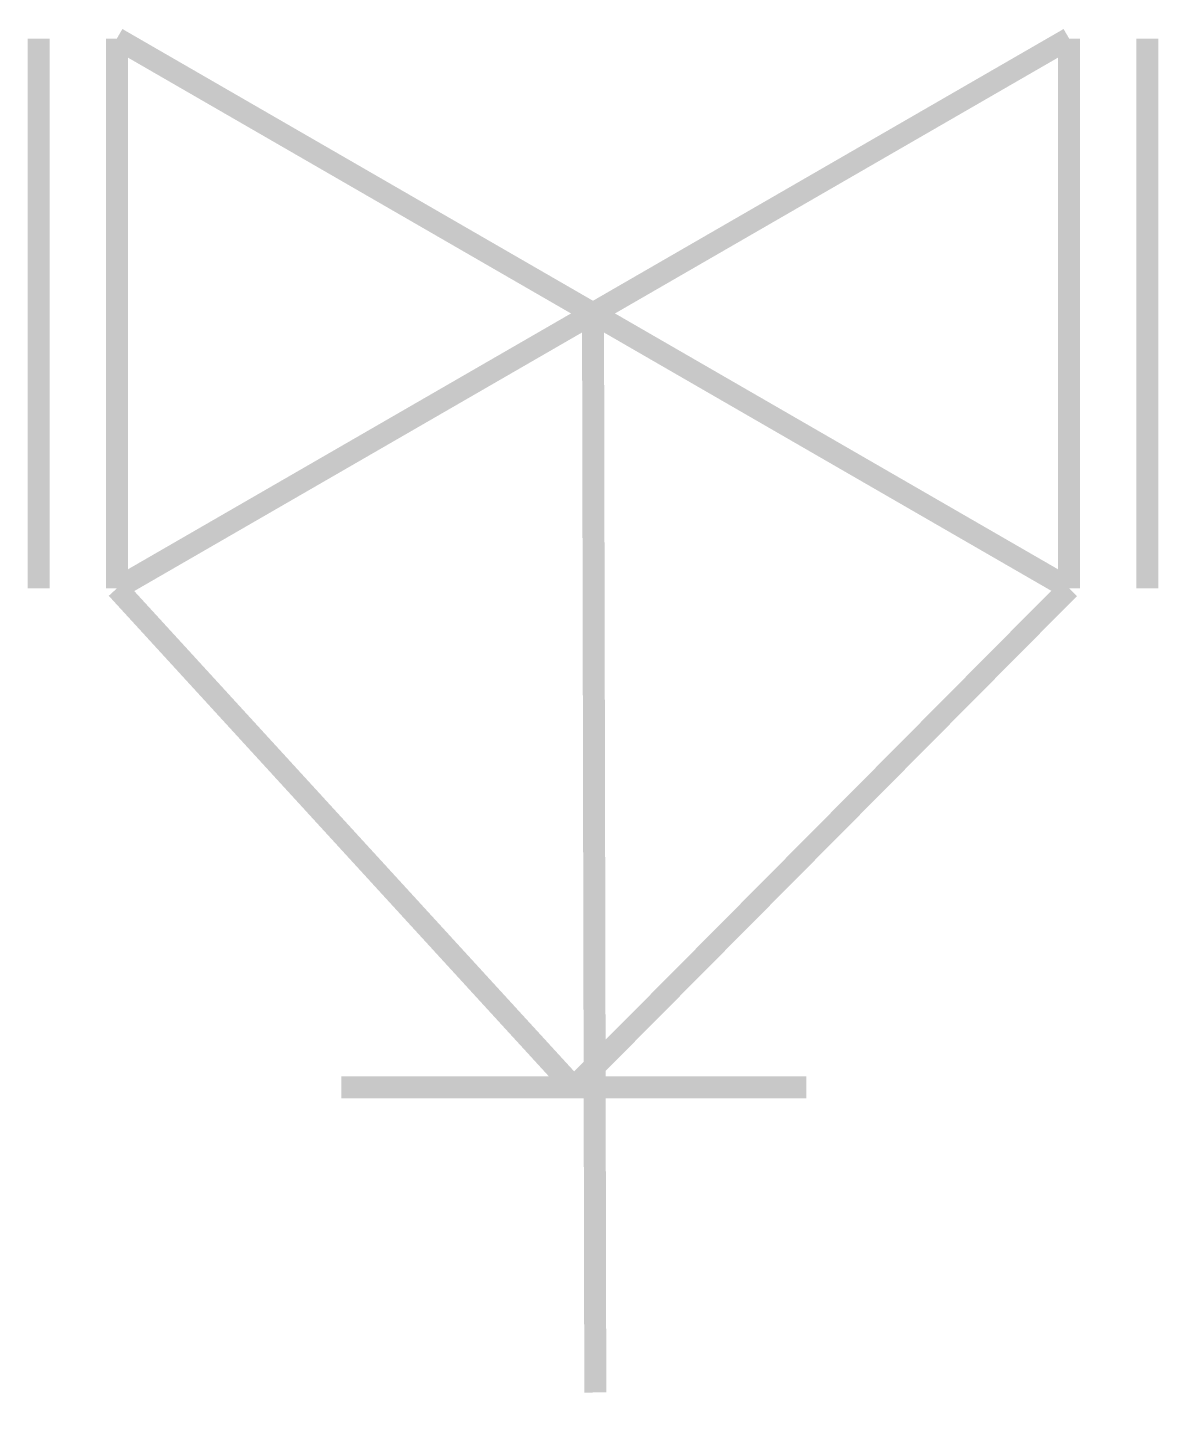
# Model space of a CAD drawing. Extents: x -0.3 to 25.5, y -24.8 to 6.5.
import ezdxf

# ---------------------------------------------------------------- set-up
doc = ezdxf.new("R2010")
doc.units = 0
doc.linetypes.add('CONTINUOUS1', pattern=[0])
doc.layers.add('003_THICK', color=7, linetype='CONTINUOUS1')

msp = doc.modelspace()

# ---------------------------------------------------------------- linework, layer by layer
at = {"layer": '003_THICK', "const_width": 0.5}
for points in [[(0, 6.25), (0, -6.25)], [(1.782, -6.25), (23.433, 6.25)], [(1.782, 6.25), (23.433, -6.25)], [(1.782, 6.25), (1.782, -6.25)], [(23.433, 6.25), (23.433, -6.25)], [(25.215, 6.25), (25.215, -6.25)], [(12.608, 0), (12.66, -24.529)], [(1.782, -6.25), (12.172, -17.592)], [(23.433, -6.25), (12.172, -17.592)], [(6.884, -17.592), (17.461, -17.592)]]:
    msp.add_lwpolyline(points, dxfattribs=at)

doc.saveas('drawing.dxf')
